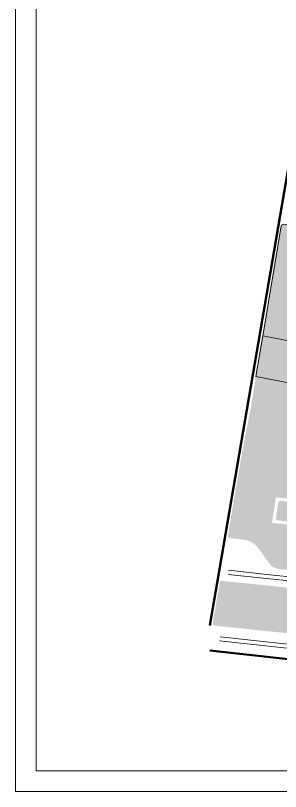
# Model space of a CAD drawing. Header units: millimetres. Extents: x 4297 to 8427, y -1478 to 1634.
# Drawn here: x 8007.3 to 8071.6, y -1477.7 to -1289.4 of the extents above; entities that cross this region are included whole.
import ezdxf

# ---------------------------------------------------------------- set-up
doc = ezdxf.new("R2010")
doc.units = ezdxf.units.MM
doc.header["$LTSCALE"] = 0.1
for name, color, linetype, lineweight in [('1_CARTIGLIO', 7, 'Continuous', 9), ('4_ RETINO PARCHEGGIO', 4, 'Continuous', 9), ('4_AREA DI PROGETTO', 1, 'Continuous', 50), ('4_PISTACICL', 30, 'Continuous', 20), ('4_RETINO VERDE PUBBLICO', 3, 'Continuous', 9), ('4L - Strade', 10, 'Continuous', 20), ('_mu 2', 1, 'Continuous', 9)]:
    doc.layers.add(name, color=color, linetype=linetype, lineweight=lineweight)

msp = doc.modelspace()

# ---------------------------------------------------------------- hatches: boundary and pattern name
at = {"layer": '4_ RETINO PARCHEGGIO', "ltscale": 5, "transparency": 33554687}
h = msp.add_hatch(color=256, dxfattribs=at)
h.dxf.hatch_style = 1
h.paths.add_polyline_path([(8081.084046597202, -1369.799993030561), (8067.347932911502, -1367.123182027706), (8065.638205069471, -1376.978110303889), (8079.365210756474, -1379.653270454404)])
at = {"layer": '4_RETINO VERDE PUBBLICO'}
h = msp.add_hatch(color=256, dxfattribs=at)
h.dxf.hatch_style = 1
h.paths.add_polyline_path([(8079.131765966522, -1407.781904233806, -0.2082085298665943), (8076.507380868459, -1399.755979345322), (8075.247364186084, -1406.89531847274, -0.4142135623730764), (8074.378426502401, -1407.503551406635), (8071.619144402396, -1407.219280373725, 0.3995389739464241), (8071.073746372914, -1407.64043500551), (8070.500817677925, -1411.355255007376, 0.428126960046668), (8070.942196852836, -1411.928674499231), (8079.586213496281, -1412.846233505317, -0.4284639220064919), (8080.248151576679, -1413.707206882382, 0.1900022545374702)])
edge = h.paths.add_edge_path()
edge.add_line((8101.269993597111, -1391.826314210894), (8103.175275203244, -1382.009615891202))
edge.add_arc((8102.558998943119, -1382.005475286452), 0.6162901698081829, 359.6150499013746, 443.3235789071551)
edge.add_line((8102.630650075862, -1381.393364439808), (8094.873058552474, -1379.872980215683))
edge.add_arc((8095.113468187914, -1378.646316770729), 1.249999999999932, 168.9113421386909, 258.9113421386899, ccw=False)
edge.add_line((8093.886804742959, -1378.40590713529), (8094.656115576361, -1374.480584111435))
edge.add_arc((8099.808102045171, -1375.490304580278), 5.250000000000327, 117.49007419144289, 168.9113421387035, ccw=False)
edge.add_line((8097.384728598156, -1370.833077815742), (8100.649991552973, -1368.903774953624))
edge.add_arc((8098.951941912273, -1365.560254740179), 3.750000000000475, 296.9243221183434, 348.9113421386982)
edge.add_line((8102.631932247138, -1366.281483646495), (8105.692390283852, -1350.665836662935))
edge.add_arc((8105.20172490587, -1350.56967280876), 0.4999999999998301, 348.911342138692, 439.0162614634485)
edge.add_line((8105.296990098928, -1350.078832159474), (8104.609286059611, -1349.945358580691))
edge.add_arc((8106.181161745072, -1341.846487867471), 8.24999999999984, 169.0211036309185, 259.0162614635226, ccw=False)
edge.add_line((8098.082158218787, -1340.275296637474), (8100.513401719059, -1327.742990380902))
edge.add_arc((8100.022553020497, -1327.647766669993), 0.4999999999996172, 349.0211036309017, 449.3754633954624)
edge.add_line((8100.028003022597, -1327.147796373398), (8095.71050037404, -1326.301915639939))
edge.add_arc((8095.614368484425, -1326.792587281466), 0.5000000000001271, 78.9150746676125, 170.5244570865996)
edge.add_line((8095.121190502748, -1326.71027398735), (8093.398267325203, -1337.033123830835))
edge.add_arc((8092.658500352686, -1336.90965388966), 0.7499999999998731, 258.94549375496047, 350.524457086626, ccw=False)
edge.add_line((8092.514693294666, -1337.645737804756), (8083.95760267434, -1335.973958267014))
edge.add_arc((8083.861731302326, -1336.464680877078), 0.4999999999999505, 78.94549375494553, 170.5244570866125)
edge.add_line((8083.368553320648, -1336.382367582961), (8082.627276890491, -1340.823706222292))
edge.add_arc((8083.120454872169, -1340.906019516409), 0.5000000000001739, 170.5244570866596, 258.9727463278946)
edge.add_line((8083.024816921792, -1341.396787671904), (8085.758268116719, -1341.929466222485))
edge.add_arc((8085.614811191152, -1342.665618455727), 0.7500000000001333, -9.475542913382526, 78.97274632787258, ccw=False)
edge.add_line((8086.354578163669, -1342.789088396901), (8085.187891528388, -1349.779261323571))
edge.add_line((8085.187891528388, -1349.779261323571), (8084.822449659516, -1351.967538407277))
edge.add_arc((8085.315623211705, -1352.04987823616), 0.4999999999997544, 170.5213743517283, 258.9113421387201)
edge.add_line((8085.21945935753, -1352.540543614142), (8093.496971347176, -1354.162825298621))
edge.add_arc((8093.256561711738, -1355.389488743576), 1.249999999999932, -11.088657861309116, 78.91134213868992, ccw=False)
edge.add_line((8094.483225156692, -1355.629898379015), (8093.713914323291, -1359.555221402869))
edge.add_arc((8088.56192785448, -1358.545500934027), 5.250000000000796, 297.49007419144124, 348.9113421387032, ccw=False)
edge.add_line((8090.985301301494, -1363.202727698563), (8087.720038346677, -1365.13203056068))
edge.add_arc((8089.418087987377, -1368.475550774126), 3.750000000000427, 116.9243221183515, 168.9113421386197)
edge.add_line((8085.738097652514, -1367.754321867804), (8084.860120103304, -1372.728714852432))
edge.add_line((8084.860120103304, -1372.728714852432), (8083.420816302016, -1381.127853294905))
edge.add_line((8083.420816302016, -1381.127853294905), (8081.513172404, -1391.95090399536))
edge.add_line((8081.513172403999, -1391.950903995361), (8080.220713356652, -1398.851559516366))
edge.add_arc((8087.038689816904, -1400.754396795423), 7.078530407021162, 164.4060494301856, 223.5327388167462)
edge.add_arc((8072.175055645205, -1412.160437616707), 11.71993753504264, -10.644065760020396, 33.863673016230905, ccw=False)
edge.add_line((8083.693335045887, -1414.325195218181), (8081.955226911713, -1424.321642736444))
edge.add_arc((8082.47852249851, -1424.400830008319), 0.5292531484913967, 171.3950488221234, 267.3251585803963)
edge.add_line((8082.453823400657, -1424.929506515981), (8087.879540726317, -1425.491113620574))
edge.add_arc((8087.87439189883, -1424.925237537711), 0.5658995066098127, 270.5213119137791, 352.7296289951131)
edge.add_line((8088.435741583628, -1424.99685305949), (8090.240501407736, -1414.624637166472))
edge.add_arc((8090.979399444083, -1414.753205015799), 0.7499999999999772, 84.09045276542071, 170.1293879365361, ccw=False)
edge.add_line((8091.056618156606, -1414.00719075961), (8101.027292626381, -1415.039238926465))
edge.add_line((8101.027292626381, -1415.039238926465), (8110.997967096154, -1416.071287093321))
edge.add_arc((8110.920748383633, -1416.817301349509), 0.7499999999998496, -9.870612063485282, 84.09045276556111, ccw=False)
edge.add_line((8111.659646419981, -1416.945869198835), (8109.648121533166, -1428.444835070827))
edge.add_line((8109.648121533166, -1428.444835070826), (8110.637447217163, -1428.49088213306))
edge.add_line((8110.637447217162, -1428.49088213306), (8111.133136149439, -1428.495781253709))
edge.add_line((8111.133136149439, -1428.495781253709), (8111.628534108518, -1428.478043968918))
edge.add_line((8111.628534108517, -1428.478043968918), (8111.961171815499, -1428.450935179082))
edge.add_line((8111.961171815499, -1428.450935179082), (8112.292404964546, -1428.409037097862))
edge.add_line((8112.292404964546, -1428.409037097862), (8112.68668406364, -1428.331805694848))
edge.add_line((8112.68668406364, -1428.331805694848), (8113.010810448632, -1428.246326579136))
edge.add_line((8113.010810448632, -1428.246326579136), (8113.328779477017, -1428.139365898482))
edge.add_line((8113.328779477017, -1428.139365898482), (8113.577072478542, -1428.03760879071))
edge.add_line((8113.577072478542, -1428.03760879071), (8113.820311810288, -1427.924332040592))
edge.add_line((8113.820311810287, -1427.924332040592), (8114.226760124833, -1427.707807770934))
edge.add_line((8114.226760124833, -1427.707807770934), (8114.620454378512, -1427.4701551793))
edge.add_line((8114.620454378511, -1427.4701551793), (8115.004574881748, -1427.217562174712))
edge.add_line((8115.004574881748, -1427.217562174712), (8115.382350250004, -1426.95561971422))
edge.add_line((8115.382350250004, -1426.95561971422), (8116.456901028475, -1426.289227288815))
edge.add_line((8116.456901028474, -1426.289227288815), (8117.531451806946, -1425.622834863409))
edge.add_line((8117.531451806946, -1425.622834863409), (8119.163573386659, -1417.314781924439))
edge.add_line((8119.163573386659, -1417.314781924439), (8120.59657946416, -1410.003027682721))
edge.add_arc((8119.860581397187, -1409.858781901458), 0.7500000000001368, 348.91134213872, 444.1131651915741)
edge.add_line((8119.937504378663, -1409.112737093875), (8113.076098033792, -1408.405273108063))
edge.add_line((8113.076098033792, -1408.405273108064), (8099.337469836621, -1405.712492348117))
edge.add_arc((8099.481725590712, -1404.976496235756), 0.7499999999997748, 169.0162614634175, 258.91056577562847, ccw=False)
edge.add_line((8098.745464616783, -1404.833598446167), (8101.269993597111, -1391.826314210894))
at = {"layer": '_mu 2', "ltscale": 5, "transparency": 33554687}
h = msp.add_hatch(color=256, dxfattribs=at)
h.dxf.hatch_style = 1
h.paths.add_polyline_path([(8119.89335098525, -1373.285084591791), (8120.846119805012, -1368.376700788393), (8121.798888624773, -1363.468316984994), (8123.609164979393, -1354.14230740702, 0.4142205404120622), (8123.213591786931, -1353.556189874755), (8110.451377796737, -1351.079225681458, 0.4139996054545219), (8109.865630620485, -1351.474870687254), (8106.150290601074, -1370.617657856471), (8105.197637174671, -1375.526057277378), (8104.721329819129, -1377.98026413658), (8104.244945408736, -1380.434456040914), (8103.292333581026, -1385.342868883707), (8102.339681650473, -1390.251275376381), (8101.38702971991, -1395.159681869103), (8099.57681520637, -1404.486560224592, 0.4136733543505239), (8099.971485352929, -1405.072489492562), (8112.728772024023, -1407.572926625296, 0.4147609545246096), (8113.315785444558, -1407.177516054449), (8115.130356138116, -1397.82700257372), (8116.082891178454, -1392.918573396968), (8117.03542621879, -1388.010144220214), (8118.464217703593, -1380.647557528369)])
h.paths.add_polyline_path([(8083.982795751407, -1352.442194482478), (8084.448124555149, -1349.655791381709), (8085.534697492163, -1343.145617614826, 0.4063033561188324), (8085.137157460864, -1342.572536165216), (8072.359210064342, -1340.082446526445, 0.414295523316678), (8071.78359277985, -1340.494067336119), (8067.347932991564, -1367.123181559894), (8081.084046596479, -1369.799993029874), (8082.336208670455, -1362.302008255364), (8083.159502210901, -1357.372101369099)])
edge = h.paths.add_edge_path()
edge.add_line((8065.638205069379, -1376.978110304417), (8079.365231389691, -1379.653150743295))
edge.add_line((8079.365231389692, -1379.653150743295), (8078.063157360872, -1387.040492949106))
edge.add_line((8078.063157360872, -1387.040492949106), (8077.186859400689, -1391.963780314243))
edge.add_line((8077.186859400688, -1391.963780314243), (8076.266364871384, -1396.878454917464))
edge.add_line((8076.266364871384, -1396.878454917464), (8074.589674998359, -1406.306603244048))
edge.add_arc((8074.097284792499, -1406.219701660786), 0.4999999999998929, 264.09045276540405, 349.9909826758645, ccw=False)
edge.add_line((8074.045805650817, -1406.717044498245), (8060.554433814861, -1405.320574719411))
edge.add_line((8060.554433814861, -1405.320574719411), (8062.524489175076, -1394.200520722983))
edge.add_line((8062.524489175075, -1394.200520722983), (8063.480868677701, -1389.292839167585))
edge.add_line((8063.480868677702, -1389.292839167585), (8064.437248180243, -1384.385157612626))
edge.add_line((8064.437248180243, -1384.385157612626), (8065.638205069379, -1376.978110304417))
h = msp.add_hatch(color=256, dxfattribs=at)
h.dxf.hatch_style = 1
edge = h.paths.add_edge_path()
edge.add_line((8088.787471101369, -1430.065798162549), (8098.294049788532, -1431.049808535858))
edge.add_line((8098.294049788532, -1431.049808535858), (8107.731752483771, -1432.026689668169))
edge.add_arc((8107.680273299161, -1432.524032538105), 0.5000000367246761, -9.870607553679577, 84.09044825557038, ccw=False)
edge.add_line((8108.172872032987, -1432.609744405179), (8106.479153798064, -1442.343788215274))
edge.add_arc((8105.986555144521, -1442.258076364969), 0.499999954755149, 264.2357290279947, 350.12939276239604, ccw=False)
edge.add_line((8105.936337208699, -1442.755548086454), (8096.408547078217, -1441.886065480975))
edge.add_line((8096.408547078217, -1441.886065480975), (8086.966431161962, -1440.935758689728))
edge.add_arc((8087.017703227781, -1440.438394498656), 0.4999999632944807, 170.1293831338847, 264.11430774254643, ccw=False)
edge.add_line((8086.525104580229, -1440.352682564107), (8088.243393269227, -1430.477429097935))
edge.add_arc((8088.735991996909, -1430.563141049206), 0.5000000451050884, 84.0904575885694, 170.1293828200881, ccw=False)
edge = h.paths.add_edge_path()
edge.add_line((8091.443495176431, -1414.801242780217), (8100.950073917489, -1415.785253159105))
edge.add_line((8100.950073917489, -1415.785253159105), (8110.387776669004, -1416.762134297242))
edge.add_arc((8110.336297484395, -1417.259477167177), 0.5000000367236115, -9.870607553812874, 84.09044825561023, ccw=False)
edge.add_line((8110.82889621822, -1417.345189034252), (8109.110553489139, -1427.220753375915))
edge.add_arc((8108.617954835463, -1427.135041525564), 0.4999999548944665, 264.09044794223314, 350.1293927597127, ccw=False)
edge.add_line((8108.566475656558, -1427.632384313823), (8099.094334910273, -1426.651938555311))
edge.add_line((8099.094334910273, -1426.651938555311), (8089.622194163987, -1425.671492796799))
edge.add_arc((8089.673673262742, -1425.174149991817), 0.4999999632758961, 170.1293834267805, 264.09045727503764, ccw=False)
edge.add_line((8089.181074614769, -1425.088438059789), (8090.89941734385, -1415.212873718126))
edge.add_arc((8091.392016071972, -1415.298585666876), 0.5000000451062178, 84.09045758863527, 170.1293831132974, ccw=False)
edge = h.paths.add_edge_path()
edge.add_line((8057.415398098585, -1426.610526692617), (8066.921976788402, -1427.594537066201))
edge.add_line((8066.921976788402, -1427.594537066201), (8076.359679483641, -1428.571418198512))
edge.add_arc((8076.308200299032, -1429.068761068447), 0.5000000367236115, -9.870607553812874, 84.09044825561023, ccw=False)
edge.add_line((8076.800799032857, -1429.154472935522), (8075.082457037155, -1439.030033062349))
edge.add_arc((8074.589858383479, -1438.944321211996), 0.4999999548955477, 264.0899238377274, 350.1293927596086, ccw=False)
edge.add_line((8074.538374655208, -1439.441663529338), (8055.603367685456, -1437.48164912446))
edge.add_arc((8055.645576137214, -1436.983433899194), 0.4999999640873251, 170.131367882933, 265.15750426207575, ccw=False)
edge.add_line((8055.152974520081, -1436.897739028377), (8056.871329114765, -1427.022106790948))
edge.add_arc((8057.36391899413, -1427.107869579288), 0.5000000451169001, 84.09045758928983, 170.1234697405162, ccw=False)
edge = h.paths.add_edge_path()
edge.add_line((8060.554433818194, -1405.320574695832), (8058.846510562362, -1415.665226801081))
edge.add_arc((8059.339119755576, -1415.750878105958), 0.4999999632658387, 170.1364350957871, 264.090457275757)
edge.add_line((8059.287640656827, -1416.24822091093), (8062.560106883357, -1416.586948524635))
edge.add_arc((8062.019575806202, -1421.809048428383), 5.250000119056467, 32.421782199001996, 84.09045191801567, ccw=False)
edge.add_line((8066.451227739532, -1418.994272701631), (8068.641874909419, -1422.034415690192))
edge.add_arc((8071.834235823852, -1420.05285864067), 3.757357655123044, 211.8286340619782, 264.0647222644366)
edge.add_line((8071.445706374408, -1423.790074371054), (8077.158565753949, -1424.381403054934))
edge.add_arc((8077.210044932848, -1423.884060266661), 0.4999999549075637, 264.090447943018, 350.1364481442757)
edge.add_line((8077.702654137333, -1423.969711457919), (8079.415510230036, -1414.118496967642))
edge.add_arc((8078.922900945282, -1414.032845759686), 0.5000000368499192, 350.1364478346873, 443.9407607469662)
edge.add_line((8078.975679280824, -1413.535639078167), (8069.540952457195, -1412.534146493867))
edge.add_line((8069.540952457195, -1412.534146493867), (8070.513677926075, -1406.351439724666))
edge.add_line((8070.513677926075, -1406.351439724666), (8060.554433818194, -1405.320574695832))

# ---------------------------------------------------------------- linework, layer by layer
at = {"layer": '1_CARTIGLIO'}
for points in [[(8007.273354019462, -1477.721550842565), (8427.273354019462, -1477.721550842565), (8427.273354019462, -1180.721550842565), (8007.273354019462, -1180.721550842565)], [(8012.273354019462, -1472.721550842565), (8422.273354019462, -1472.721550842565), (8422.273354019462, -1185.721550842565), (8012.273354019462, -1185.721550842565)]]:
    msp.add_lwpolyline(points, close=True, dxfattribs=at)
at = {"layer": '4_ RETINO PARCHEGGIO', "ltscale": 5}
msp.add_lwpolyline([(8081.084034315156, -1369.79999063711), (8079.365210756481, -1379.653270454365), (8065.638205069377, -1376.978110304433), (8067.347932966409, -1367.123181711215), (8081.084046597202, -1369.799993030561)], dxfattribs=at)
at = {"layer": '4_AREA DI PROGETTO', "ltscale": 5}
for points in [[(8080.334141068963, -1302.593019147203), (8077.682051722582, -1302.106802766766), (8054.435142738446, -1437.418153840958)], [(8054.435142738446, -1443.535461794908), (8086.658641068228, -1447.064019146419), (8101.55314106805, -1448.831519146492), (8111.416141068179, -1449.90401914627), (8126.326641068175, -1451.52101914682), (8141.240641068049, -1453.140019146769), (8149.732641068135, -1454.120519146366), (8162.855891068139, -1455.664519146594), (8168.873641068197, -1456.372519146695), (8175.561141068198, -1457.35101914643), (8181.057502404789, -1457.515685441837), (8181.416391068162, -1451.344269146487), (8181.643141068133, -1448.806019146504), (8183.463391068124, -1441.301269146657), (8184.123641068198, -1439.236019146671), (8186.830641068133, -1430.749519146557), (8189.018647795288, -1425.733715901262), (8342.179179407101, -1425.733715901907), (8343.92361941433, -1422.906120565387), (8344.973333120597, -1420.14309062754), (8345.21911220295, -1418.490735245931), (8345.248391068155, -1417.472269146514), (8345.255538128516, -1416.490954148173)]]:
    msp.add_lwpolyline(points, dxfattribs=at)
at = {"layer": '4_PISTACICL'}
for points in [[(8056.833807466235, -1441.191828911667), (8147.683062146611, -1451.024943571563), (8170.279350401053, -1453.470664167463), (8174.931873711917, -1453.959229406014, 0.2764612249446981), (8180.35460976075, -1447.637821985435), (8182.609800872171, -1440.158392536727), (8188.27933571631, -1421.896206739278), (8192.434064761039, -1408.513374489582), (8194.166225277913, -1404.05175822751, -0.1129694760891347), (8195.080111510952, -1402.37982781431), (8199.906195065218, -1397.543115452756), (8212.673166863717, -1383.661683438604, 0.2827379449538814), (8213.121831692935, -1378.108698287158), (8200.464321047992, -1356.301469069288)], [(8056.941414499101, -1440.197635406117), (8147.790669179476, -1450.030750066013), (8170.385372468466, -1452.476299112383), (8174.910487520941, -1452.951485106598, 0.2727297887671009), (8179.350218010615, -1447.504906922472), (8181.653554840546, -1439.865800316897), (8187.324300598853, -1421.599714033758), (8191.48930812115, -1408.183773694562), (8193.217704043926, -1403.731854094023, -0.1120583304323632), (8194.352454054973, -1401.693316111547), (8199.183936355066, -1396.851193114145), (8211.897242528952, -1383.028111328326, 0.2777829808975134), (8212.242319180143, -1378.585467059311), (8199.599450283185, -1356.803463651115)]]:
    msp.add_lwpolyline(points, format="xyb", dxfattribs=at)
at = {"layer": '4L - Strade'}
msp.add_lwpolyline([(8199.477549312147, -1332.631603173934), (8197.554244027055, -1351.509601624925, -0.3439578452618753), (8193.120729606095, -1356.808336880756), (8172.774001066582, -1361.491814785517, 0.3362947159709961), (8169.689145657481, -1364.067089235915), (8167.186260414754, -1386.517854946076), (8165.798585198148, -1398.965237925521), (8163.70401984893, -1408.610728300554), (8156.819968212038, -1428.33662159047, -0.3128060796375571), (8152.998057903651, -1430.796919683268), (8120.224734156265, -1427.566172509006, 0.1363844706507145), (8115.949894209164, -1428.435275820499), (8113.009517078972, -1430.130839080111, -0.1199294433176218), (8107.017875171016, -1430.157949736526), (8079.381583777817, -1427.19779986812), (8068.183003908256, -1426.020164088382), (8058.894546840484, -1425.043395650425)], format="xyb", dxfattribs=at)
msp.add_lwpolyline([(8079.307560596281, -1426.184501589974), (8068.287586620083, -1425.025647896263), (8058.999129552169, -1424.048879458291)], dxfattribs=at)
at = {"layer": '_mu 2', "ltscale": 5}
msp.add_lwpolyline([(8071.783688688913, -1340.493491555195, -0.4139538270753353), (8072.359210064342, -1340.082446526445), (8085.137157460864, -1342.572536165216, -0.4063033561194737), (8085.534697492163, -1343.145617614827), (8084.448124555149, -1349.655791381709), (8083.982795751407, -1352.442194482478), (8083.159502210901, -1357.372101369099), (8082.336208670455, -1362.302008255364), (8081.084046596479, -1369.799993029874), (8067.347932991564, -1367.123181559894), (8071.783688592577, -1340.493492132392)], format="xyb", dxfattribs=at)

doc.saveas('drawing.dxf')
